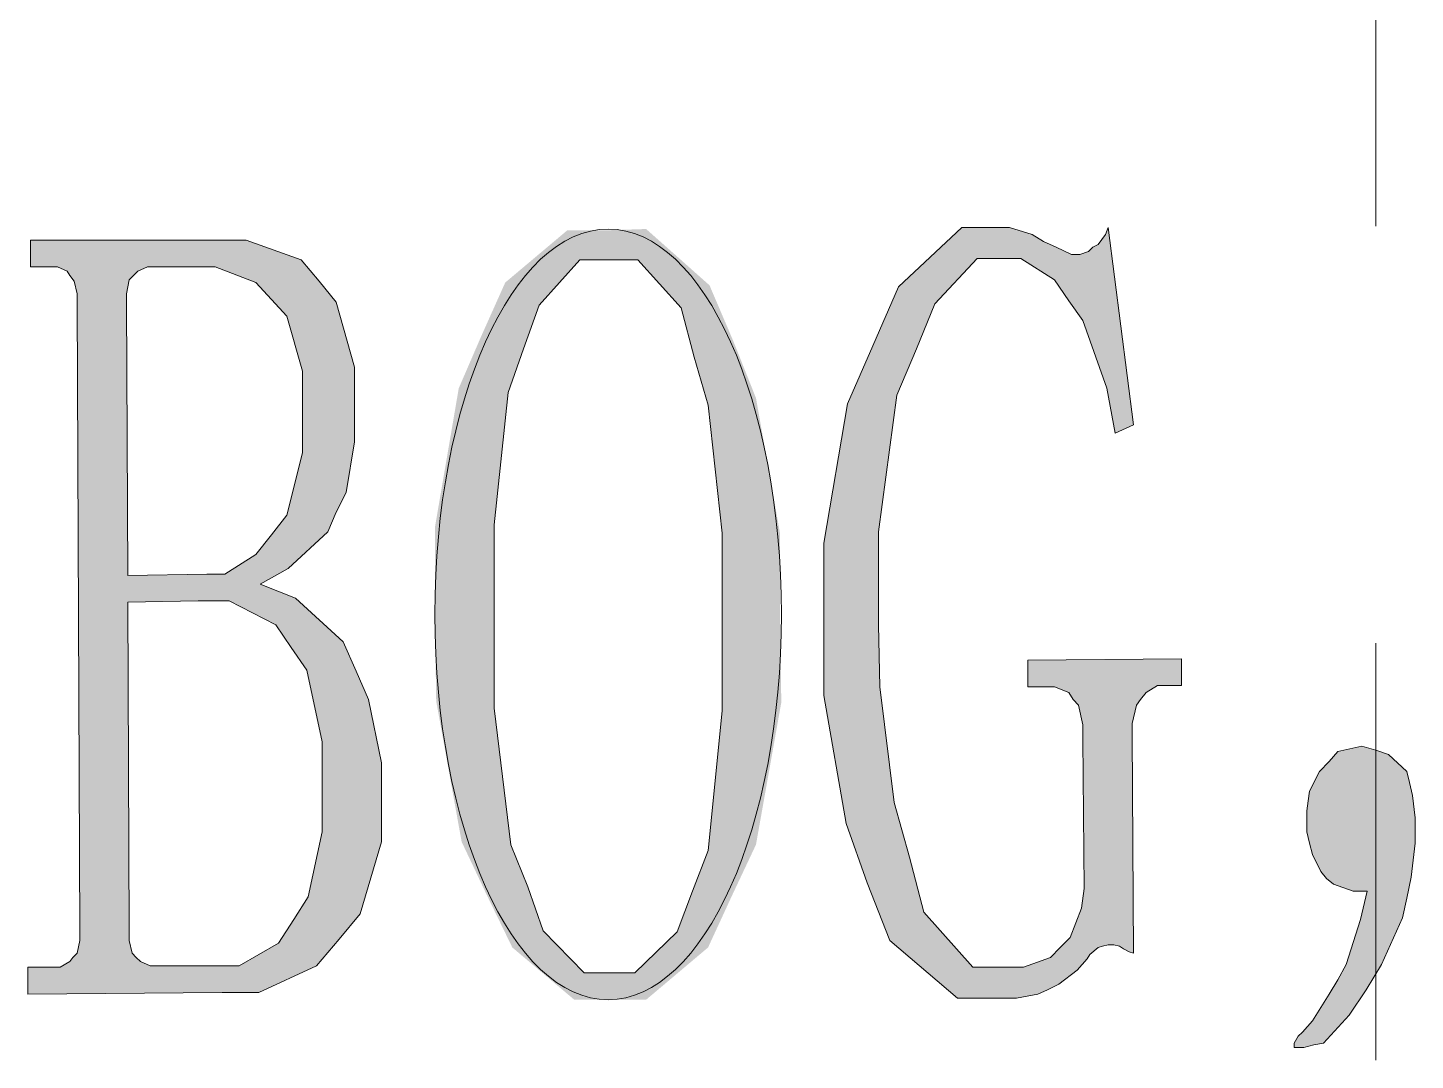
# Model space of a CAD drawing. Header units: millimetres. Extents: x -4415 to 173792, y -78716 to 47289.
# Drawn here: x 44152 to 45209, y -6289 to -5502 of the extents above; entities that cross this region are included whole.
import ezdxf

# ---------------------------------------------------------------- set-up
doc = ezdxf.new("R2010")
doc.units = ezdxf.units.MM

msp = doc.modelspace()

# ---------------------------------------------------------------- hatches: boundary and pattern name
h = msp.add_hatch(color=0)
h.paths.add_polyline_path([(44725.2, -5947.3), (44726.2, -6016), (44706.9, -6124.4), (44688.7, -6163), (44670.4, -6202.7), (44623.2, -6242.5), (44595.3, -6242.5), (44568.4, -6242.5), (44521.2, -6202.7), (44501.9, -6163), (44482.6, -6122.2), (44463.2, -6014.9), (44462.2, -5948.3), (44462.2, -5882.8), (44480.4, -5776.6), (44497.6, -5736.8), (44515.8, -5696.1), (44563.1, -5656.3), (44593.1, -5656.3), (44623.2, -5655.3), (44671.5, -5698.2), (44689.8, -5741.1), (44706.9, -5784.1), (44725.2, -5887.1)])
h.paths.add_polyline_path([(44507.3, -5947.3), (44507.3, -6020.3), (44520.1, -6124.4), (44533, -6156.6), (44544.8, -6189.9), (44576, -6222.1), (44595.3, -6222.1), (44614.6, -6222.1), (44646.8, -6190.9), (44658.6, -6159.8), (44670.4, -6128.7), (44681.2, -6022.4), (44681.2, -5947.3), (44681.2, -5887.1), (44670.4, -5789.5), (44659.7, -5753), (44650, -5715.4), (44616.8, -5678.9), (44593.1, -5678.9), (44572.7, -5678.9), (44541.6, -5713.2), (44529.8, -5746.5), (44518, -5779.8), (44507.3, -5880.7)])
h = msp.add_hatch(color=0)
h.dxf.hatch_style = 2
h.paths.add_polyline_path([(44893.7, -5677.8), (44875.5, -5677.8), (44843.3, -5712.2), (44829.3, -5746.5), (44814.3, -5781.9), (44800.3, -5886.1), (44800.3, -5956.9), (44801.4, -6004.1), (44812.1, -6092.2), (44823.9, -6134), (44834.7, -6175.9), (44872.2, -6217.8), (44898, -6217.8), (44910.9, -6217.8), (44931.3, -6210.3), (44938.8, -6202.7), (44946.3, -6195.2), (44954.9, -6172.7), (44957.1, -6157.7), (44956, -6043.9), (44956, -6033.1), (44952.8, -6018.1), (44948.5, -6013.8), (44945.2, -6008.4), (44934.5, -6004.1), (44928.1, -6004.1), (44914.1, -6004.1), (44914.1, -5983.8), (45031.1, -5982.7), (45031.1, -6003.1), (45019.3, -6003.1), (45012.9, -6003.1), (45004.3, -6008.4), (45000, -6013.8), (44996.8, -6018.1), (44993.6, -6032.1), (44993.6, -6040.6), (44994.6, -6207), (44991.4, -6206), (44987.1, -6203.8), (44983.9, -6201.7), (44979.6, -6200.6), (44975.3, -6200.6), (44971, -6201.7), (44967.8, -6202.7), (44961.3, -6208.1), (44959.2, -6211.3), (44951.7, -6219.9), (44937.7, -6230.7), (44929.1, -6235), (44921.6, -6238.2), (44905.5, -6241.4), (44895.9, -6241.4), (44860.4, -6241.4), (44808.9, -6197.4), (44791.7, -6153.4), (44775.6, -6108.3), (44758.5, -6010.6), (44758.5, -5956.9), (44758.5, -5894.7), (44776.7, -5788.4), (44796, -5744.4), (44815.4, -5699.3), (44863.7, -5654.2), (44893.7, -5654.2), (44900.2, -5654.2), (44917.3, -5659.6), (44925.9, -5664.9), (44935.6, -5669.2), (44947.4, -5674.6), (44953.8, -5674.6), (44960.3, -5672.4), (44963.5, -5669.2), (44967.8, -5667.1), (44973.2, -5659.6), (44975.3, -5654.2), (44994.6, -5804.5), (44980.7, -5810.9), (44974.2, -5776.6), (44956, -5725), (44945.2, -5710), (44934.5, -5693.9), (44908.7, -5677.8)])
h = msp.add_hatch(color=0)
h.paths.add_polyline_path([(44151.9, -6238.2), (44151.9, -6217.8), (44170.2, -6217.8), (44176.6, -6217.8), (44184.1, -6213.5), (44186.3, -6210.3), (44189.5, -6207), (44191.6, -6197.4), (44191.6, -6190.9), (44189.5, -5711.1), (44189.5, -5704.6), (44187.4, -5695), (44184.1, -5690.7), (44182, -5687.5), (44174.5, -5684.2), (44168, -5684.2), (44154.1, -5684.2), (44154.1, -5663.9), (44290.4, -5663.9), (44318.3, -5663.9), (44360.2, -5678.9), (44374.1, -5695), (44387, -5711.1), (44401, -5760.5), (44401, -5793.7), (44401, -5817.4), (44394.5, -5856), (44387, -5871), (44380.6, -5886.1), (44350.5, -5914), (44329.1, -5925.8), (44355.9, -5936.5), (44392.4, -5969.8), (44402.1, -5992.3), (44411.7, -6013.8), (44421.4, -6062.1), (44421.4, -6089), (44421.4, -6122.2), (44405.3, -6177), (44389.2, -6196.3), (44372, -6216.7), (44328, -6237.1), (44300.1, -6237.1)])
h.paths.add_polyline_path([(44292.6, -6216.7), (44313, -6216.7), (44343, -6199.5), (44354.8, -6181.3), (44365.6, -6164.1), (44376.3, -6114.7), (44376.3, -6082.5), (44376.3, -6046), (44364.5, -5991.3), (44352.7, -5974.1), (44340.9, -5956.9), (44305.4, -5938.7), (44281.8, -5938.7), (44228.1, -5939.7), (44229.2, -6189.9), (44229.2, -6197.4), (44231.4, -6207), (44234.6, -6210.3), (44237.8, -6213.5), (44245.3, -6216.7), (44249.6, -6216.7)])
h.paths.add_polyline_path([(44361.3, -5794.8), (44361.3, -5763.7), (44349.5, -5721.8), (44337.6, -5708.9), (44325.8, -5696.1), (44294.7, -5684.2), (44276.5, -5684.2), (44247.5, -5684.2), (44243.2, -5684.2), (44235.7, -5687.5), (44232.4, -5690.7), (44229.2, -5693.9), (44227.1, -5704.6), (44227.1, -5711.1), (44228.1, -5919.3), (44288.3, -5918.3), (44302.2, -5918.3), (44325.8, -5903.2), (44337.6, -5888.2), (44349.5, -5873.2), (44361.3, -5825.9)])
h = msp.add_hatch(color=0)
h.dxf.hatch_style = 2
h.paths.add_polyline_path([(45150.3, -6227.4), (45156.7, -6215.6), (45167.5, -6181.3), (45172.8, -6159.8), (45162.1, -6159.8), (45147.1, -6154.4), (45141.7, -6150.1), (45137.4, -6144.8), (45131, -6131.9), (45128.8, -6123.3), (45126.7, -6114.7), (45126.7, -6098.6), (45127.7, -6091.1), (45128.8, -6083.6), (45136.3, -6068.6), (45143.8, -6061), (45150.3, -6053.5), (45168.5, -6049.2), (45179.3, -6052.5), (45188.9, -6055.7), (45202.9, -6068.6), (45205, -6077.1), (45207.2, -6086.8), (45209.3, -6104), (45209.3, -6112.6), (45209.3, -6123.3), (45206.1, -6149.1), (45202.9, -6165.2), (45199.7, -6180.2), (45183.6, -6215.6), (45171.8, -6235), (45158.9, -6254.3), (45139.5, -6275.7), (45132, -6276.8), (45124.5, -6279), (45117, -6279), (45117, -6275.7), (45120.2, -6270.4), (45123.4, -6267.2), (45131, -6258.6), (45143.8, -6238.2)])

# ---------------------------------------------------------------- linework, layer by layer
at = {"color": 0, "lineweight": 0}
for points in [[(45179.3, -3747.7), (45179.3, -5653.1)], [(45179.3, -5970.9), (45179.3, -6288.6)]]:
    msp.add_lwpolyline(points, dxfattribs=at)
for points in [[(44893.7, -5677.8), (44875.5, -5677.8), (44843.3, -5712.2), (44829.3, -5746.5), (44814.3, -5781.9), (44800.3, -5886.1), (44800.3, -5956.9), (44801.4, -6004.1), (44812.1, -6092.2), (44823.9, -6134), (44834.7, -6175.9), (44872.2, -6217.8), (44898, -6217.8), (44910.9, -6217.8), (44931.3, -6210.3), (44938.8, -6202.7), (44946.3, -6195.2), (44954.9, -6172.7), (44957.1, -6157.7), (44956, -6043.9), (44956, -6033.1), (44952.8, -6018.1), (44948.5, -6013.8), (44945.2, -6008.4), (44934.5, -6004.1), (44928.1, -6004.1), (44914.1, -6004.1), (44914.1, -5983.8), (45031.1, -5982.7), (45031.1, -6003.1), (45019.3, -6003.1), (45012.9, -6003.1), (45004.3, -6008.4), (45000, -6013.8), (44996.8, -6018.1), (44993.6, -6032.1), (44993.6, -6040.6), (44994.6, -6207), (44991.4, -6206), (44987.1, -6203.8), (44983.9, -6201.7), (44979.6, -6200.6), (44975.3, -6200.6), (44971, -6201.7), (44967.8, -6202.7), (44961.3, -6208.1), (44959.2, -6211.3), (44951.7, -6219.9), (44937.7, -6230.7), (44929.1, -6235), (44921.6, -6238.2), (44905.5, -6241.4), (44895.9, -6241.4), (44860.4, -6241.4), (44808.9, -6197.4), (44791.7, -6153.4), (44775.6, -6108.3), (44758.5, -6010.6), (44758.5, -5956.9), (44758.5, -5894.7), (44776.7, -5788.4), (44796, -5744.4), (44815.4, -5699.3), (44863.7, -5654.2), (44893.7, -5654.2), (44900.2, -5654.2), (44917.3, -5659.6), (44925.9, -5664.9), (44935.6, -5669.2), (44947.4, -5674.6), (44953.8, -5674.6), (44960.3, -5672.4), (44963.5, -5669.2), (44967.8, -5667.1), (44973.2, -5659.6), (44975.3, -5654.2), (44994.6, -5804.5), (44980.7, -5810.9), (44974.2, -5776.6), (44956, -5725), (44945.2, -5710), (44934.5, -5693.9), (44908.7, -5677.8)], [(44151.9, -6238.2), (44151.9, -6217.8), (44170.2, -6217.8), (44176.6, -6217.8), (44184.1, -6213.5), (44186.3, -6210.3), (44189.5, -6207), (44191.6, -6197.4), (44191.6, -6190.9), (44189.5, -5711.1), (44189.5, -5704.6), (44187.4, -5695), (44184.1, -5690.7), (44182, -5687.5), (44174.5, -5684.2), (44168, -5684.2), (44154.1, -5684.2), (44154.1, -5663.9), (44290.4, -5663.9), (44318.3, -5663.9), (44360.2, -5678.9), (44374.1, -5695), (44387, -5711.1), (44401, -5760.5), (44401, -5793.7), (44401, -5817.4), (44394.5, -5856), (44387, -5871), (44380.6, -5886.1), (44350.5, -5914), (44329.1, -5925.8), (44355.9, -5936.5), (44392.4, -5969.8), (44402.1, -5992.3), (44411.7, -6013.8), (44421.4, -6062.1), (44421.4, -6089), (44421.4, -6122.2), (44405.3, -6177), (44389.2, -6196.3), (44372, -6216.7), (44328, -6237.1), (44300.1, -6237.1)], [(44361.3, -5794.8), (44361.3, -5763.7), (44349.5, -5721.8), (44337.6, -5708.9), (44325.8, -5696.1), (44294.7, -5684.2), (44276.5, -5684.2), (44247.5, -5684.2), (44243.2, -5684.2), (44235.7, -5687.5), (44232.4, -5690.7), (44229.2, -5693.9), (44227.1, -5704.6), (44227.1, -5711.1), (44228.1, -5919.3), (44288.3, -5918.3), (44302.2, -5918.3), (44325.8, -5903.2), (44337.6, -5888.2), (44349.5, -5873.2), (44361.3, -5825.9)], [(44507.3, -5947.3), (44507.3, -6020.3), (44520.1, -6124.4), (44533, -6156.6), (44544.8, -6189.9), (44576, -6222.1), (44595.3, -6222.1), (44614.6, -6222.1), (44646.8, -6190.9), (44658.6, -6159.8), (44670.4, -6128.7), (44681.2, -6022.4), (44681.2, -5947.3), (44681.2, -5887.1), (44670.4, -5789.5), (44659.7, -5753), (44650, -5715.4), (44616.8, -5678.9), (44593.1, -5678.9), (44572.7, -5678.9), (44541.6, -5713.2), (44529.8, -5746.5), (44518, -5779.8), (44507.3, -5880.7)], [(44292.6, -6216.7), (44313, -6216.7), (44343, -6199.5), (44354.8, -6181.3), (44365.6, -6164.1), (44376.3, -6114.7), (44376.3, -6082.5), (44376.3, -6046), (44364.5, -5991.3), (44352.7, -5974.1), (44340.9, -5956.9), (44305.4, -5938.7), (44281.8, -5938.7), (44228.1, -5939.7), (44229.2, -6189.9), (44229.2, -6197.4), (44231.4, -6207), (44234.6, -6210.3), (44237.8, -6213.5), (44245.3, -6216.7), (44249.6, -6216.7)], [(45150.3, -6227.4), (45156.7, -6215.6), (45167.5, -6181.3), (45172.8, -6159.8), (45162.1, -6159.8), (45147.1, -6154.4), (45141.7, -6150.1), (45137.4, -6144.8), (45131, -6131.9), (45128.8, -6123.3), (45126.7, -6114.7), (45126.7, -6098.6), (45127.7, -6091.1), (45128.8, -6083.6), (45136.3, -6068.6), (45143.8, -6061), (45150.3, -6053.5), (45168.5, -6049.2), (45179.3, -6052.5), (45188.9, -6055.7), (45202.9, -6068.6), (45205, -6077.1), (45207.2, -6086.8), (45209.3, -6104), (45209.3, -6112.6), (45209.3, -6123.3), (45206.1, -6149.1), (45202.9, -6165.2), (45199.7, -6180.2), (45183.6, -6215.6), (45171.8, -6235), (45158.9, -6254.3), (45139.5, -6275.7), (45132, -6276.8), (45124.5, -6279), (45117, -6279), (45117, -6275.7), (45120.2, -6270.4), (45123.4, -6267.2), (45131, -6258.6), (45143.8, -6238.2)]]:
    msp.add_lwpolyline(points, close=True, dxfattribs=at)
msp.add_ellipse((44594.2, -5948.9), major_axis=(0, 293.6), ratio=0.449726, start_param=0, end_param=6.283185, dxfattribs=at)

doc.saveas('drawing.dxf')
